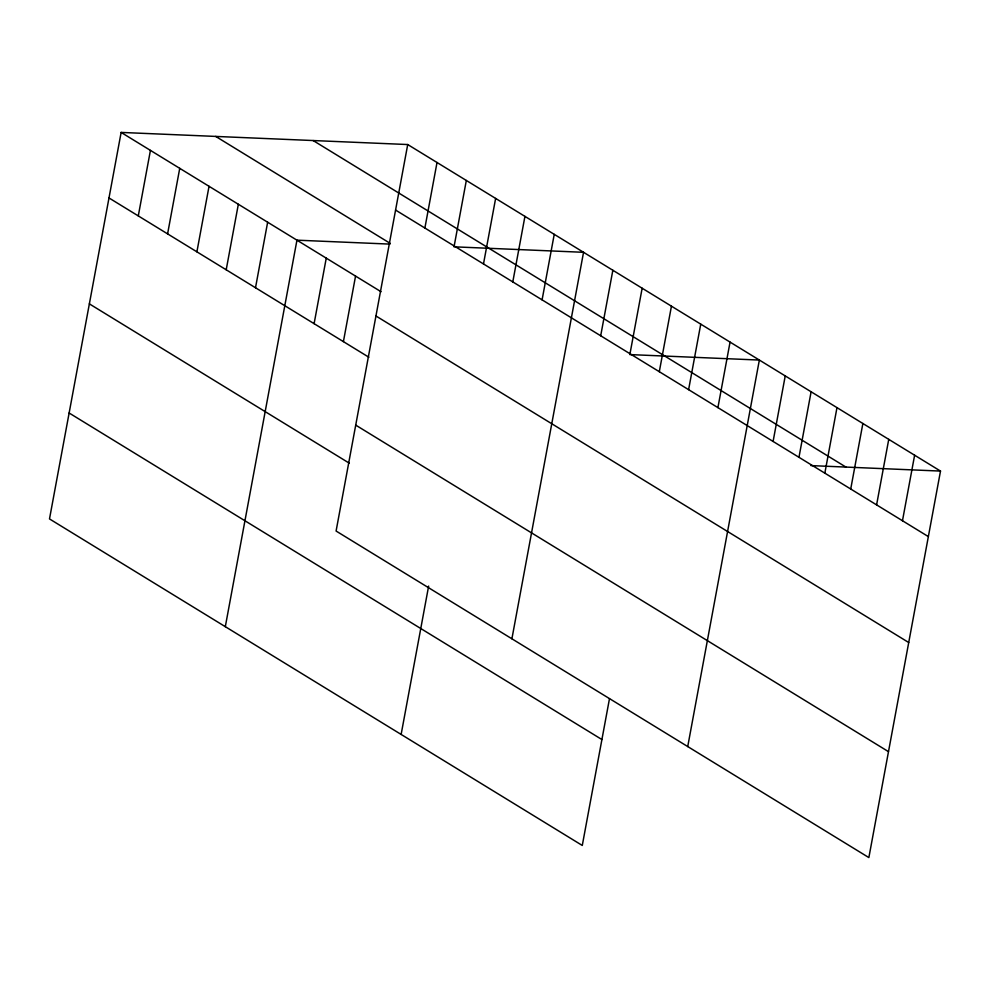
<?xml version="1.0" encoding="UTF-8"?>
<svg xmlns="http://www.w3.org/2000/svg" width="990" height="990" viewBox="0 0 990 990"><rect width="100%" height="100%" fill="white"/><g stroke="black" fill="none" stroke-linecap="round" stroke-linejoin="round"><path stroke-width="1.49" d="M407.719 144.54L336.093 531.036L868.861 857.575L940.5 471.079L407.719 144.54L121.139 132.425L49.5 518.921L582.281 845.46L609.494 698.618M138.291 215.907L150.43 150.381M167.595 233.863L179.735 168.337M196.899 251.831L209.038 186.306M226.203 269.787L238.343 204.262M255.507 287.744L267.647 222.218M225.312 626.682L296.951 240.174L389.998 244.109M314.102 323.668L326.255 258.142M343.406 341.624L355.558 276.099M424.883 228.022L437.023 162.496M454.187 245.99L466.327 180.465M483.491 263.946L495.631 198.421M401.136 734.432L428.633 586.08M512.795 281.903L524.935 216.377M542.087 299.871L554.239 234.345M511.904 638.798L583.543 252.302L453.952 246.819M600.695 335.783L612.847 270.258M629.999 353.739L642.151 288.214M659.303 371.708L671.443 306.182M688.607 389.664L700.747 324.138M717.911 407.62L730.051 342.094M687.728 746.559L759.355 360.063L629.764 354.581M773.091 441.441L785.231 375.915M798.967 457.306L811.107 391.78M824.843 473.171L836.983 407.645M850.719 489.023L862.872 423.497M876.596 504.888L888.748 439.362M902.472 520.752L914.624 455.227M810.909 465.597L940.5 471.079M313.149 140.543L845.93 467.082M395.579 210.066L928.36 536.605M215.709 136.422L390.246 243.404M121.139 132.425L381.039 291.716M375.953 315.983L908.721 642.522M108.987 197.951L368.886 357.242M355.719 425.118L888.5 751.658M89.36 303.868L349.26 463.159M69.127 413.003L601.908 739.542"/></g></svg>
